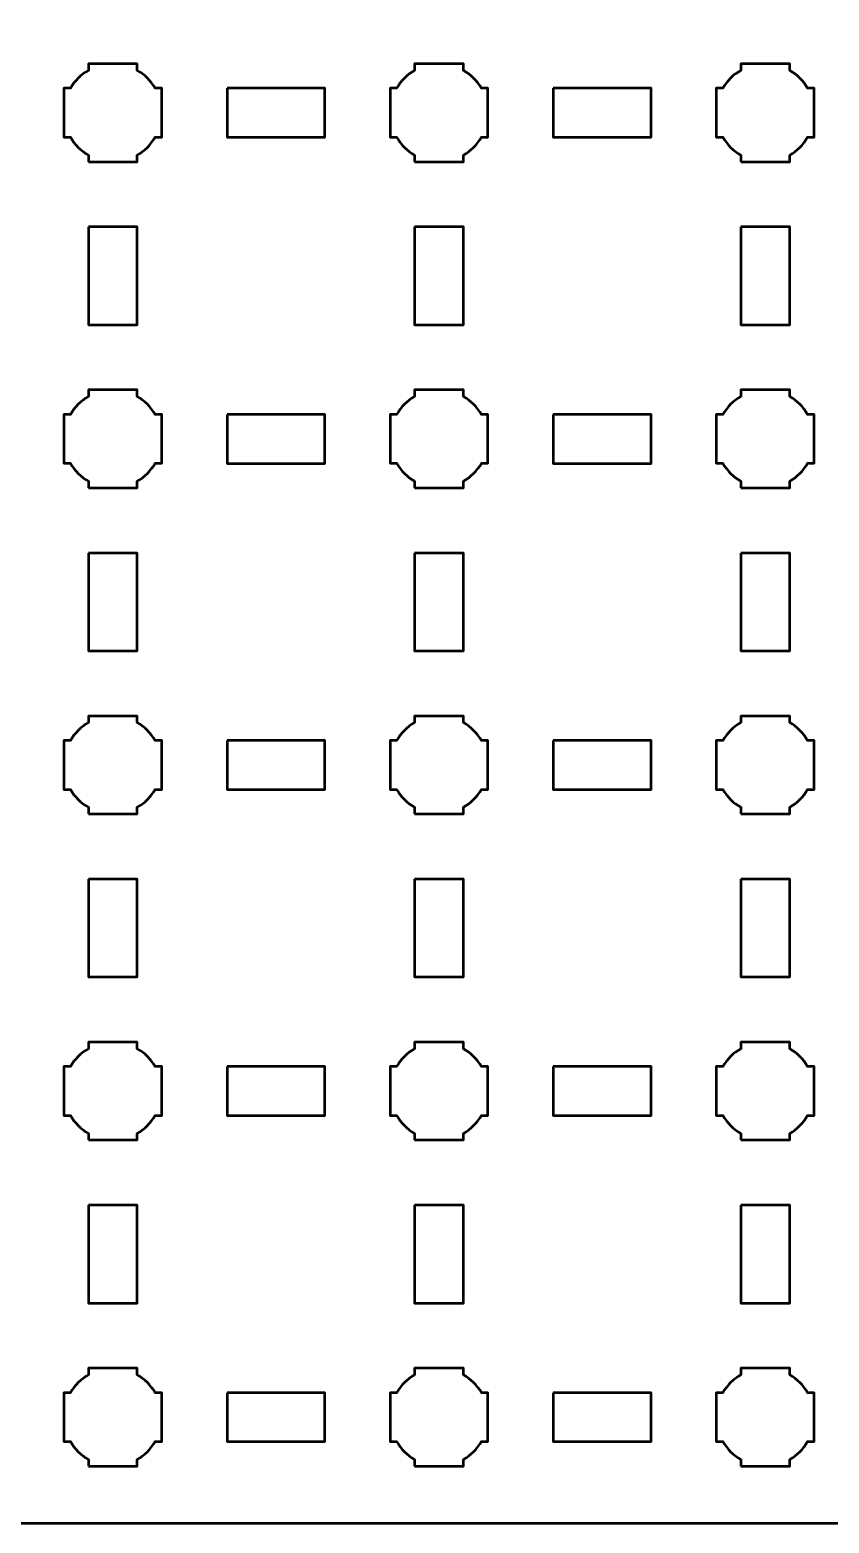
# Model space of a CAD drawing. Header units: centimetres. Extents: x -19.6 to 19.7, y -19.6 to 19.7.
# Drawn here: x 10.49 to 15.39, y -19.65 to -10.49 of the extents above; entities that cross this region are included whole.
import ezdxf

# ---------------------------------------------------------------- set-up
doc = ezdxf.new("R2010")
doc.units = ezdxf.units.CM
doc.header["$MEASUREMENT"] = 0
doc.layers.add('Layer 1', color=7, linetype='Continuous')

msp = doc.modelspace()

# ---------------------------------------------------------------- linework, layer by layer
at = {"layer": 'Layer 1', "lineweight": 53}
for points, knots in [([(-19.14991, 19.65001), (-19.14991, 19.65001), (19.15005, 19.65001), (19.15005, 19.65001), (19.15005, 19.65001), (19.42701, 19.65001), (19.65001, 19.42692), (19.65001, 19.14991), (19.65001, 19.14991), (19.65001, 19.14991), (19.65001, -19.15004), (19.65001, -19.15004), (19.65001, -19.15004), (19.65001, -19.42701), (19.42701, -19.65), (19.15005, -19.65), (19.15005, -19.65), (19.15005, -19.65), (-19.14991, -19.65), (-19.14991, -19.65), (-19.14991, -19.65), (-19.42691, -19.65), (-19.65, -19.42701), (-19.65, -19.15004), (-19.65, -19.15004), (-19.65, -19.15004), (-19.65, 19.14991), (-19.65, 19.14991), (-19.65, 19.14991), (-19.65, 19.42692), (-19.42691, 19.65001), (-19.14991, 19.65001)], [0, 0, 0, 0, 0.125, 0.125, 0.125, 0.125, 0.25, 0.25, 0.25, 0.25, 0.375, 0.375, 0.375, 0.375, 0.5, 0.5, 0.5, 0.5, 0.625, 0.625, 0.625, 0.625, 0.75, 0.75, 0.75, 0.75, 0.875, 0.875, 0.875, 0.875, 1, 1, 1, 1]), ([(10.84996, -11.30003), (10.84996, -11.30003), (10.84996, -11.25978), (10.84996, -11.25978), (10.84996, -11.25978), (10.80449, -11.23346), (10.76646, -11.19543), (10.74014, -11.14996), (10.74014, -11.14996), (10.74014, -11.14996), (10.70003, -11.14996), (10.70003, -11.14996), (10.70003, -11.14996), (10.70003, -11.14996), (10.70003, -11.00003), (10.70003, -11.00003), (10.70003, -11.00003), (10.70003, -11.00003), (10.70003, -10.84995), (10.70003, -10.84995), (10.70003, -10.84995), (10.70003, -10.84995), (10.74014, -10.84995), (10.74014, -10.84995), (10.74014, -10.84995), (10.76646, -10.80448), (10.80449, -10.76645), (10.84996, -10.74013), (10.84996, -10.74013), (10.84996, -10.74013), (10.84996, -10.70002), (10.84996, -10.70002), (10.84996, -10.70002), (10.84996, -10.70002), (11.00004, -10.70002), (11.00004, -10.70002), (11.00004, -10.70002), (11.00004, -10.70002), (11.14997, -10.70002), (11.14997, -10.70002), (11.14997, -10.70002), (11.14997, -10.70002), (11.14997, -10.74013), (11.14997, -10.74013), (11.14997, -10.74013), (11.19544, -10.76645), (11.23347, -10.80448), (11.25979, -10.84995), (11.25979, -10.84995), (11.25979, -10.84995), (11.30004, -10.84995), (11.30004, -10.84995), (11.30004, -10.84995), (11.30004, -10.84995), (11.30004, -11.00003), (11.30004, -11.00003), (11.30004, -11.00003), (11.30004, -11.00003), (11.30004, -11.14996), (11.30004, -11.14996), (11.30004, -11.14996), (11.30004, -11.14996), (11.25979, -11.14996), (11.25979, -11.14996), (11.25979, -11.14996), (11.23347, -11.19543), (11.19544, -11.23346), (11.14997, -11.25978), (11.14997, -11.25978), (11.14997, -11.25978), (11.14997, -11.30003), (11.14997, -11.30003), (11.14997, -11.30003), (11.14997, -11.30003), (11.00004, -11.30003), (11.00004, -11.30003), (11.00004, -11.30003), (11.00004, -11.30003), (10.84996, -11.30003), (10.84996, -11.30003)], [0, 0, 0, 0, 0.05, 0.05, 0.05, 0.05, 0.1, 0.1, 0.1, 0.1, 0.15, 0.15, 0.15, 0.15, 0.2, 0.2, 0.2, 0.2, 0.25, 0.25, 0.25, 0.25, 0.3, 0.3, 0.3, 0.3, 0.35, 0.35, 0.35, 0.35, 0.4, 0.4, 0.4, 0.4, 0.45, 0.45, 0.45, 0.45, 0.5, 0.5, 0.5, 0.5, 0.55, 0.55, 0.55, 0.55, 0.6, 0.6, 0.6, 0.6, 0.65, 0.65, 0.65, 0.65, 0.7, 0.7, 0.7, 0.7, 0.75, 0.75, 0.75, 0.75, 0.8, 0.8, 0.8, 0.8, 0.85, 0.85, 0.85, 0.85, 0.9, 0.9, 0.9, 0.9, 0.95, 0.95, 0.95, 0.95, 1, 1, 1, 1]), ([(12.84993, -11.30003), (12.84993, -11.30003), (12.84993, -11.25978), (12.84993, -11.25978), (12.84993, -11.25978), (12.80446, -11.23346), (12.76653, -11.19543), (12.74008, -11.14996), (12.74008, -11.14996), (12.74008, -11.14996), (12.7, -11.14996), (12.7, -11.14996), (12.7, -11.14996), (12.7, -11.14996), (12.7, -11.00003), (12.7, -11.00003), (12.7, -11.00003), (12.7, -11.00003), (12.7, -10.84995), (12.7, -10.84995), (12.7, -10.84995), (12.7, -10.84995), (12.74008, -10.84995), (12.74008, -10.84995), (12.74008, -10.84995), (12.76653, -10.80448), (12.80446, -10.76645), (12.84993, -10.74013), (12.84993, -10.74013), (12.84993, -10.74013), (12.84993, -10.70002), (12.84993, -10.70002), (12.84993, -10.70002), (12.84993, -10.70002), (13, -10.70002), (13, -10.70002), (13, -10.70002), (13, -10.70002), (13.14993, -10.70002), (13.14993, -10.70002), (13.14993, -10.70002), (13.14993, -10.70002), (13.14993, -10.74013), (13.14993, -10.74013), (13.14993, -10.74013), (13.19555, -10.76645), (13.23344, -10.80448), (13.25975, -10.84995), (13.25975, -10.84995), (13.25975, -10.84995), (13.30001, -10.84995), (13.30001, -10.84995), (13.30001, -10.84995), (13.30001, -10.84995), (13.30001, -11.00003), (13.30001, -11.00003), (13.30001, -11.00003), (13.30001, -11.00003), (13.30001, -11.14996), (13.30001, -11.14996), (13.30001, -11.14996), (13.30001, -11.14996), (13.25975, -11.14996), (13.25975, -11.14996), (13.25975, -11.14996), (13.23344, -11.19543), (13.19555, -11.23346), (13.14993, -11.25978), (13.14993, -11.25978), (13.14993, -11.25978), (13.14993, -11.30003), (13.14993, -11.30003), (13.14993, -11.30003), (13.14993, -11.30003), (13, -11.30003), (13, -11.30003), (13, -11.30003), (13, -11.30003), (12.84993, -11.30003), (12.84993, -11.30003)], [0, 0, 0, 0, 0.05, 0.05, 0.05, 0.05, 0.1, 0.1, 0.1, 0.1, 0.15, 0.15, 0.15, 0.15, 0.2, 0.2, 0.2, 0.2, 0.25, 0.25, 0.25, 0.25, 0.3, 0.3, 0.3, 0.3, 0.35, 0.35, 0.35, 0.35, 0.4, 0.4, 0.4, 0.4, 0.45, 0.45, 0.45, 0.45, 0.5, 0.5, 0.5, 0.5, 0.55, 0.55, 0.55, 0.55, 0.6, 0.6, 0.6, 0.6, 0.65, 0.65, 0.65, 0.65, 0.7, 0.7, 0.7, 0.7, 0.75, 0.75, 0.75, 0.75, 0.8, 0.8, 0.8, 0.8, 0.85, 0.85, 0.85, 0.85, 0.9, 0.9, 0.9, 0.9, 0.95, 0.95, 0.95, 0.95, 1, 1, 1, 1]), ([(14.85001, -11.30003), (14.85001, -11.30003), (14.85001, -11.25978), (14.85001, -11.25978), (14.85001, -11.25978), (14.80439, -11.23346), (14.7665, -11.19543), (14.74019, -11.14996), (14.74019, -11.14996), (14.74019, -11.14996), (14.69993, -11.14996), (14.69993, -11.14996), (14.69993, -11.14996), (14.69993, -11.14996), (14.69993, -11.00003), (14.69993, -11.00003), (14.69993, -11.00003), (14.69993, -11.00003), (14.69993, -10.84995), (14.69993, -10.84995), (14.69993, -10.84995), (14.69993, -10.84995), (14.74019, -10.84995), (14.74019, -10.84995), (14.74019, -10.84995), (14.7665, -10.80448), (14.80439, -10.76645), (14.85001, -10.74013), (14.85001, -10.74013), (14.85001, -10.74013), (14.85001, -10.70002), (14.85001, -10.70002), (14.85001, -10.70002), (14.85001, -10.70002), (14.99994, -10.70002), (14.99994, -10.70002), (14.99994, -10.70002), (14.99994, -10.70002), (15.15001, -10.70002), (15.15001, -10.70002), (15.15001, -10.70002), (15.15001, -10.70002), (15.15001, -10.74013), (15.15001, -10.74013), (15.15001, -10.74013), (15.19548, -10.76645), (15.23351, -10.80448), (15.25983, -10.84995), (15.25983, -10.84995), (15.25983, -10.84995), (15.29994, -10.84995), (15.29994, -10.84995), (15.29994, -10.84995), (15.29994, -10.84995), (15.29994, -11.00003), (15.29994, -11.00003), (15.29994, -11.00003), (15.29994, -11.00003), (15.29994, -11.14996), (15.29994, -11.14996), (15.29994, -11.14996), (15.29994, -11.14996), (15.25983, -11.14996), (15.25983, -11.14996), (15.25983, -11.14996), (15.23351, -11.19543), (15.19548, -11.23346), (15.15001, -11.25978), (15.15001, -11.25978), (15.15001, -11.25978), (15.15001, -11.30003), (15.15001, -11.30003), (15.15001, -11.30003), (15.15001, -11.30003), (14.99994, -11.30003), (14.99994, -11.30003), (14.99994, -11.30003), (14.99994, -11.30003), (14.85001, -11.30003), (14.85001, -11.30003)], [0, 0, 0, 0, 0.05, 0.05, 0.05, 0.05, 0.1, 0.1, 0.1, 0.1, 0.15, 0.15, 0.15, 0.15, 0.2, 0.2, 0.2, 0.2, 0.25, 0.25, 0.25, 0.25, 0.3, 0.3, 0.3, 0.3, 0.35, 0.35, 0.35, 0.35, 0.4, 0.4, 0.4, 0.4, 0.45, 0.45, 0.45, 0.45, 0.5, 0.5, 0.5, 0.5, 0.55, 0.55, 0.55, 0.55, 0.6, 0.6, 0.6, 0.6, 0.65, 0.65, 0.65, 0.65, 0.7, 0.7, 0.7, 0.7, 0.75, 0.75, 0.75, 0.75, 0.8, 0.8, 0.8, 0.8, 0.85, 0.85, 0.85, 0.85, 0.9, 0.9, 0.9, 0.9, 0.95, 0.95, 0.95, 0.95, 1, 1, 1, 1]), ([(11.70009, -10.84995), (11.70009, -10.84995), (12.30009, -10.84995), (12.30009, -10.84995), (12.30009, -10.84995), (12.30009, -10.84995), (12.30009, -11.14996), (12.30009, -11.14996), (12.30009, -11.14996), (12.30009, -11.14996), (11.70009, -11.14996), (11.70009, -11.14996), (11.70009, -11.14996), (11.70009, -11.14996), (11.70009, -10.84995), (11.70009, -10.84995)], [0, 0, 0, 0, 0.25, 0.25, 0.25, 0.25, 0.5, 0.5, 0.5, 0.5, 0.75, 0.75, 0.75, 0.75, 1, 1, 1, 1]), ([(13.70002, -10.84995), (13.70002, -10.84995), (14.30002, -10.84995), (14.30002, -10.84995), (14.30002, -10.84995), (14.30002, -10.84995), (14.30002, -11.14996), (14.30002, -11.14996), (14.30002, -11.14996), (14.30002, -11.14996), (13.70002, -11.14996), (13.70002, -11.14996), (13.70002, -11.14996), (13.70002, -11.14996), (13.70002, -10.84995), (13.70002, -10.84995)], [0, 0, 0, 0, 0.25, 0.25, 0.25, 0.25, 0.5, 0.5, 0.5, 0.5, 0.75, 0.75, 0.75, 0.75, 1, 1, 1, 1]), ([(10.84996, -11.70008), (10.84996, -11.70008), (11.14997, -11.70008), (11.14997, -11.70008), (11.14997, -11.70008), (11.14997, -11.70008), (11.14997, -12.30008), (11.14997, -12.30008), (11.14997, -12.30008), (11.14997, -12.30008), (10.84996, -12.30008), (10.84996, -12.30008), (10.84996, -12.30008), (10.84996, -12.30008), (10.84996, -11.70008), (10.84996, -11.70008)], [0, 0, 0, 0, 0.25, 0.25, 0.25, 0.25, 0.5, 0.5, 0.5, 0.5, 0.75, 0.75, 0.75, 0.75, 1, 1, 1, 1]), ([(12.85007, -11.70008), (12.85007, -11.70008), (13.15007, -11.70008), (13.15007, -11.70008), (13.15007, -11.70008), (13.15007, -11.70008), (13.15007, -12.30008), (13.15007, -12.30008), (13.15007, -12.30008), (13.15007, -12.30008), (12.85007, -12.30008), (12.85007, -12.30008), (12.85007, -12.30008), (12.85007, -12.30008), (12.85007, -11.70008), (12.85007, -11.70008)], [0, 0, 0, 0, 0.25, 0.25, 0.25, 0.25, 0.5, 0.5, 0.5, 0.5, 0.75, 0.75, 0.75, 0.75, 1, 1, 1, 1]), ([(14.85001, -11.70008), (14.85001, -11.70008), (15.15001, -11.70008), (15.15001, -11.70008), (15.15001, -11.70008), (15.15001, -11.70008), (15.15001, -12.30008), (15.15001, -12.30008), (15.15001, -12.30008), (15.15001, -12.30008), (14.85001, -12.30008), (14.85001, -12.30008), (14.85001, -12.30008), (14.85001, -12.30008), (14.85001, -11.70008), (14.85001, -11.70008)], [0, 0, 0, 0, 0.25, 0.25, 0.25, 0.25, 0.5, 0.5, 0.5, 0.5, 0.75, 0.75, 0.75, 0.75, 1, 1, 1, 1]), ([(10.84996, -13.3), (10.84996, -13.3), (10.84996, -13.25989), (10.84996, -13.25989), (10.84996, -13.25989), (10.80449, -13.23343), (10.76646, -13.19554), (10.74014, -13.14992), (10.74014, -13.14992), (10.74014, -13.14992), (10.70003, -13.14992), (10.70003, -13.14992), (10.70003, -13.14992), (10.70003, -13.14992), (10.70003, -12.99999), (10.70003, -12.99999), (10.70003, -12.99999), (10.70003, -12.99999), (10.70003, -12.84992), (10.70003, -12.84992), (10.70003, -12.84992), (10.70003, -12.84992), (10.74014, -12.84992), (10.74014, -12.84992), (10.74014, -12.84992), (10.76646, -12.80445), (10.80449, -12.76642), (10.84996, -12.74007), (10.84996, -12.74007), (10.84996, -12.74007), (10.84996, -12.69999), (10.84996, -12.69999), (10.84996, -12.69999), (10.84996, -12.69999), (11.00004, -12.69999), (11.00004, -12.69999), (11.00004, -12.69999), (11.00004, -12.69999), (11.14997, -12.69999), (11.14997, -12.69999), (11.14997, -12.69999), (11.14997, -12.69999), (11.14997, -12.74007), (11.14997, -12.74007), (11.14997, -12.74007), (11.19544, -12.76642), (11.23347, -12.80445), (11.25979, -12.84992), (11.25979, -12.84992), (11.25979, -12.84992), (11.30004, -12.84992), (11.30004, -12.84992), (11.30004, -12.84992), (11.30004, -12.84992), (11.30004, -12.99999), (11.30004, -12.99999), (11.30004, -12.99999), (11.30004, -12.99999), (11.30004, -13.14992), (11.30004, -13.14992), (11.30004, -13.14992), (11.30004, -13.14992), (11.25979, -13.14992), (11.25979, -13.14992), (11.25979, -13.14992), (11.23347, -13.19554), (11.19544, -13.23343), (11.14997, -13.25989), (11.14997, -13.25989), (11.14997, -13.25989), (11.14997, -13.3), (11.14997, -13.3), (11.14997, -13.3), (11.14997, -13.3), (11.00004, -13.3), (11.00004, -13.3), (11.00004, -13.3), (11.00004, -13.3), (10.84996, -13.3), (10.84996, -13.3)], [0, 0, 0, 0, 0.05, 0.05, 0.05, 0.05, 0.1, 0.1, 0.1, 0.1, 0.15, 0.15, 0.15, 0.15, 0.2, 0.2, 0.2, 0.2, 0.25, 0.25, 0.25, 0.25, 0.3, 0.3, 0.3, 0.3, 0.35, 0.35, 0.35, 0.35, 0.4, 0.4, 0.4, 0.4, 0.45, 0.45, 0.45, 0.45, 0.5, 0.5, 0.5, 0.5, 0.55, 0.55, 0.55, 0.55, 0.6, 0.6, 0.6, 0.6, 0.65, 0.65, 0.65, 0.65, 0.7, 0.7, 0.7, 0.7, 0.75, 0.75, 0.75, 0.75, 0.8, 0.8, 0.8, 0.8, 0.85, 0.85, 0.85, 0.85, 0.9, 0.9, 0.9, 0.9, 0.95, 0.95, 0.95, 0.95, 1, 1, 1, 1]), ([(12.84993, -13.3), (12.84993, -13.3), (12.84993, -13.25989), (12.84993, -13.25989), (12.84993, -13.25989), (12.80446, -13.23343), (12.76653, -13.19554), (12.74008, -13.14992), (12.74008, -13.14992), (12.74008, -13.14992), (12.7, -13.14992), (12.7, -13.14992), (12.7, -13.14992), (12.7, -13.14992), (12.7, -12.99999), (12.7, -12.99999), (12.7, -12.99999), (12.7, -12.99999), (12.7, -12.84992), (12.7, -12.84992), (12.7, -12.84992), (12.7, -12.84992), (12.74008, -12.84992), (12.74008, -12.84992), (12.74008, -12.84992), (12.76653, -12.80445), (12.80446, -12.76642), (12.84993, -12.74007), (12.84993, -12.74007), (12.84993, -12.74007), (12.84993, -12.69999), (12.84993, -12.69999), (12.84993, -12.69999), (12.84993, -12.69999), (13, -12.69999), (13, -12.69999), (13, -12.69999), (13, -12.69999), (13.14993, -12.69999), (13.14993, -12.69999), (13.14993, -12.69999), (13.14993, -12.69999), (13.14993, -12.74007), (13.14993, -12.74007), (13.14993, -12.74007), (13.19555, -12.76642), (13.23344, -12.80445), (13.25975, -12.84992), (13.25975, -12.84992), (13.25975, -12.84992), (13.30001, -12.84992), (13.30001, -12.84992), (13.30001, -12.84992), (13.30001, -12.84992), (13.30001, -12.99999), (13.30001, -12.99999), (13.30001, -12.99999), (13.30001, -12.99999), (13.30001, -13.14992), (13.30001, -13.14992), (13.30001, -13.14992), (13.30001, -13.14992), (13.25975, -13.14992), (13.25975, -13.14992), (13.25975, -13.14992), (13.23344, -13.19554), (13.19555, -13.23343), (13.14993, -13.25989), (13.14993, -13.25989), (13.14993, -13.25989), (13.14993, -13.3), (13.14993, -13.3), (13.14993, -13.3), (13.14993, -13.3), (13, -13.3), (13, -13.3), (13, -13.3), (13, -13.3), (12.84993, -13.3), (12.84993, -13.3)], [0, 0, 0, 0, 0.05, 0.05, 0.05, 0.05, 0.1, 0.1, 0.1, 0.1, 0.15, 0.15, 0.15, 0.15, 0.2, 0.2, 0.2, 0.2, 0.25, 0.25, 0.25, 0.25, 0.3, 0.3, 0.3, 0.3, 0.35, 0.35, 0.35, 0.35, 0.4, 0.4, 0.4, 0.4, 0.45, 0.45, 0.45, 0.45, 0.5, 0.5, 0.5, 0.5, 0.55, 0.55, 0.55, 0.55, 0.6, 0.6, 0.6, 0.6, 0.65, 0.65, 0.65, 0.65, 0.7, 0.7, 0.7, 0.7, 0.75, 0.75, 0.75, 0.75, 0.8, 0.8, 0.8, 0.8, 0.85, 0.85, 0.85, 0.85, 0.9, 0.9, 0.9, 0.9, 0.95, 0.95, 0.95, 0.95, 1, 1, 1, 1]), ([(14.85001, -13.3), (14.85001, -13.3), (14.85001, -13.25989), (14.85001, -13.25989), (14.85001, -13.25989), (14.80439, -13.23343), (14.7665, -13.19554), (14.74019, -13.14992), (14.74019, -13.14992), (14.74019, -13.14992), (14.69993, -13.14992), (14.69993, -13.14992), (14.69993, -13.14992), (14.69993, -13.14992), (14.69993, -12.99999), (14.69993, -12.99999), (14.69993, -12.99999), (14.69993, -12.99999), (14.69993, -12.84992), (14.69993, -12.84992), (14.69993, -12.84992), (14.69993, -12.84992), (14.74019, -12.84992), (14.74019, -12.84992), (14.74019, -12.84992), (14.7665, -12.80445), (14.80439, -12.76642), (14.85001, -12.74007), (14.85001, -12.74007), (14.85001, -12.74007), (14.85001, -12.69999), (14.85001, -12.69999), (14.85001, -12.69999), (14.85001, -12.69999), (14.99994, -12.69999), (14.99994, -12.69999), (14.99994, -12.69999), (14.99994, -12.69999), (15.15001, -12.69999), (15.15001, -12.69999), (15.15001, -12.69999), (15.15001, -12.69999), (15.15001, -12.74007), (15.15001, -12.74007), (15.15001, -12.74007), (15.19548, -12.76642), (15.23351, -12.80445), (15.25983, -12.84992), (15.25983, -12.84992), (15.25983, -12.84992), (15.29994, -12.84992), (15.29994, -12.84992), (15.29994, -12.84992), (15.29994, -12.84992), (15.29994, -12.99999), (15.29994, -12.99999), (15.29994, -12.99999), (15.29994, -12.99999), (15.29994, -13.14992), (15.29994, -13.14992), (15.29994, -13.14992), (15.29994, -13.14992), (15.25983, -13.14992), (15.25983, -13.14992), (15.25983, -13.14992), (15.23351, -13.19554), (15.19548, -13.23343), (15.15001, -13.25989), (15.15001, -13.25989), (15.15001, -13.25989), (15.15001, -13.3), (15.15001, -13.3), (15.15001, -13.3), (15.15001, -13.3), (14.99994, -13.3), (14.99994, -13.3), (14.99994, -13.3), (14.99994, -13.3), (14.85001, -13.3), (14.85001, -13.3)], [0, 0, 0, 0, 0.05, 0.05, 0.05, 0.05, 0.1, 0.1, 0.1, 0.1, 0.15, 0.15, 0.15, 0.15, 0.2, 0.2, 0.2, 0.2, 0.25, 0.25, 0.25, 0.25, 0.3, 0.3, 0.3, 0.3, 0.35, 0.35, 0.35, 0.35, 0.4, 0.4, 0.4, 0.4, 0.45, 0.45, 0.45, 0.45, 0.5, 0.5, 0.5, 0.5, 0.55, 0.55, 0.55, 0.55, 0.6, 0.6, 0.6, 0.6, 0.65, 0.65, 0.65, 0.65, 0.7, 0.7, 0.7, 0.7, 0.75, 0.75, 0.75, 0.75, 0.8, 0.8, 0.8, 0.8, 0.85, 0.85, 0.85, 0.85, 0.9, 0.9, 0.9, 0.9, 0.95, 0.95, 0.95, 0.95, 1, 1, 1, 1]), ([(11.70009, -12.85006), (11.70009, -12.85006), (12.30009, -12.85006), (12.30009, -12.85006), (12.30009, -12.85006), (12.30009, -12.85006), (12.30009, -13.15007), (12.30009, -13.15007), (12.30009, -13.15007), (12.30009, -13.15007), (11.70009, -13.15007), (11.70009, -13.15007), (11.70009, -13.15007), (11.70009, -13.15007), (11.70009, -12.85006), (11.70009, -12.85006)], [0, 0, 0, 0, 0.25, 0.25, 0.25, 0.25, 0.5, 0.5, 0.5, 0.5, 0.75, 0.75, 0.75, 0.75, 1, 1, 1, 1]), ([(13.70002, -12.85006), (13.70002, -12.85006), (14.30002, -12.85006), (14.30002, -12.85006), (14.30002, -12.85006), (14.30002, -12.85006), (14.30002, -13.15007), (14.30002, -13.15007), (14.30002, -13.15007), (14.30002, -13.15007), (13.70002, -13.15007), (13.70002, -13.15007), (13.70002, -13.15007), (13.70002, -13.15007), (13.70002, -12.85006), (13.70002, -12.85006)], [0, 0, 0, 0, 0.25, 0.25, 0.25, 0.25, 0.5, 0.5, 0.5, 0.5, 0.75, 0.75, 0.75, 0.75, 1, 1, 1, 1]), ([(10.84996, -13.70001), (10.84996, -13.70001), (11.14997, -13.70001), (11.14997, -13.70001), (11.14997, -13.70001), (11.14997, -13.70001), (11.14997, -14.30002), (11.14997, -14.30002), (11.14997, -14.30002), (11.14997, -14.30002), (10.84996, -14.30002), (10.84996, -14.30002), (10.84996, -14.30002), (10.84996, -14.30002), (10.84996, -13.70001), (10.84996, -13.70001)], [0, 0, 0, 0, 0.25, 0.25, 0.25, 0.25, 0.5, 0.5, 0.5, 0.5, 0.75, 0.75, 0.75, 0.75, 1, 1, 1, 1]), ([(12.85007, -13.70001), (12.85007, -13.70001), (13.15007, -13.70001), (13.15007, -13.70001), (13.15007, -13.70001), (13.15007, -13.70001), (13.15007, -14.30002), (13.15007, -14.30002), (13.15007, -14.30002), (13.15007, -14.30002), (12.85007, -14.30002), (12.85007, -14.30002), (12.85007, -14.30002), (12.85007, -14.30002), (12.85007, -13.70001), (12.85007, -13.70001)], [0, 0, 0, 0, 0.25, 0.25, 0.25, 0.25, 0.5, 0.5, 0.5, 0.5, 0.75, 0.75, 0.75, 0.75, 1, 1, 1, 1]), ([(14.85001, -13.70001), (14.85001, -13.70001), (15.15001, -13.70001), (15.15001, -13.70001), (15.15001, -13.70001), (15.15001, -13.70001), (15.15001, -14.30002), (15.15001, -14.30002), (15.15001, -14.30002), (15.15001, -14.30002), (14.85001, -14.30002), (14.85001, -14.30002), (14.85001, -14.30002), (14.85001, -14.30002), (14.85001, -13.70001), (14.85001, -13.70001)], [0, 0, 0, 0, 0.25, 0.25, 0.25, 0.25, 0.5, 0.5, 0.5, 0.5, 0.75, 0.75, 0.75, 0.75, 1, 1, 1, 1]), ([(10.84996, -15.29993), (10.84996, -15.29993), (10.84996, -15.25982), (10.84996, -15.25982), (10.84996, -15.25982), (10.80449, -15.2335), (10.76646, -15.19547), (10.74014, -15.15), (10.74014, -15.15), (10.74014, -15.15), (10.70003, -15.15), (10.70003, -15.15), (10.70003, -15.15), (10.70003, -15.15), (10.70003, -14.99993), (10.70003, -14.99993), (10.70003, -14.99993), (10.70003, -14.99993), (10.70003, -14.85), (10.70003, -14.85), (10.70003, -14.85), (10.70003, -14.85), (10.74014, -14.85), (10.74014, -14.85), (10.74014, -14.85), (10.76646, -14.80438), (10.80449, -14.76649), (10.84996, -14.74018), (10.84996, -14.74018), (10.84996, -14.74018), (10.84996, -14.69992), (10.84996, -14.69992), (10.84996, -14.69992), (10.84996, -14.69992), (11.00004, -14.69992), (11.00004, -14.69992), (11.00004, -14.69992), (11.00004, -14.69992), (11.14997, -14.69992), (11.14997, -14.69992), (11.14997, -14.69992), (11.14997, -14.69992), (11.14997, -14.74018), (11.14997, -14.74018), (11.14997, -14.74018), (11.19544, -14.76649), (11.23347, -14.80438), (11.25979, -14.85), (11.25979, -14.85), (11.25979, -14.85), (11.30004, -14.85), (11.30004, -14.85), (11.30004, -14.85), (11.30004, -14.85), (11.30004, -14.99993), (11.30004, -14.99993), (11.30004, -14.99993), (11.30004, -14.99993), (11.30004, -15.15), (11.30004, -15.15), (11.30004, -15.15), (11.30004, -15.15), (11.25979, -15.15), (11.25979, -15.15), (11.25979, -15.15), (11.23347, -15.19547), (11.19544, -15.2335), (11.14997, -15.25982), (11.14997, -15.25982), (11.14997, -15.25982), (11.14997, -15.29993), (11.14997, -15.29993), (11.14997, -15.29993), (11.14997, -15.29993), (11.00004, -15.29993), (11.00004, -15.29993), (11.00004, -15.29993), (11.00004, -15.29993), (10.84996, -15.29993), (10.84996, -15.29993)], [0, 0, 0, 0, 0.05, 0.05, 0.05, 0.05, 0.1, 0.1, 0.1, 0.1, 0.15, 0.15, 0.15, 0.15, 0.2, 0.2, 0.2, 0.2, 0.25, 0.25, 0.25, 0.25, 0.3, 0.3, 0.3, 0.3, 0.35, 0.35, 0.35, 0.35, 0.4, 0.4, 0.4, 0.4, 0.45, 0.45, 0.45, 0.45, 0.5, 0.5, 0.5, 0.5, 0.55, 0.55, 0.55, 0.55, 0.6, 0.6, 0.6, 0.6, 0.65, 0.65, 0.65, 0.65, 0.7, 0.7, 0.7, 0.7, 0.75, 0.75, 0.75, 0.75, 0.8, 0.8, 0.8, 0.8, 0.85, 0.85, 0.85, 0.85, 0.9, 0.9, 0.9, 0.9, 0.95, 0.95, 0.95, 0.95, 1, 1, 1, 1]), ([(12.84993, -15.29993), (12.84993, -15.29993), (12.84993, -15.25982), (12.84993, -15.25982), (12.84993, -15.25982), (12.80446, -15.2335), (12.76653, -15.19547), (12.74008, -15.15), (12.74008, -15.15), (12.74008, -15.15), (12.7, -15.15), (12.7, -15.15), (12.7, -15.15), (12.7, -15.15), (12.7, -14.99993), (12.7, -14.99993), (12.7, -14.99993), (12.7, -14.99993), (12.7, -14.85), (12.7, -14.85), (12.7, -14.85), (12.7, -14.85), (12.74008, -14.85), (12.74008, -14.85), (12.74008, -14.85), (12.76653, -14.80438), (12.80446, -14.76649), (12.84993, -14.74018), (12.84993, -14.74018), (12.84993, -14.74018), (12.84993, -14.69992), (12.84993, -14.69992), (12.84993, -14.69992), (12.84993, -14.69992), (13, -14.69992), (13, -14.69992), (13, -14.69992), (13, -14.69992), (13.14993, -14.69992), (13.14993, -14.69992), (13.14993, -14.69992), (13.14993, -14.69992), (13.14993, -14.74018), (13.14993, -14.74018), (13.14993, -14.74018), (13.19555, -14.76649), (13.23344, -14.80438), (13.25975, -14.85), (13.25975, -14.85), (13.25975, -14.85), (13.30001, -14.85), (13.30001, -14.85), (13.30001, -14.85), (13.30001, -14.85), (13.30001, -14.99993), (13.30001, -14.99993), (13.30001, -14.99993), (13.30001, -14.99993), (13.30001, -15.15), (13.30001, -15.15), (13.30001, -15.15), (13.30001, -15.15), (13.25975, -15.15), (13.25975, -15.15), (13.25975, -15.15), (13.23344, -15.19547), (13.19555, -15.2335), (13.14993, -15.25982), (13.14993, -15.25982), (13.14993, -15.25982), (13.14993, -15.29993), (13.14993, -15.29993), (13.14993, -15.29993), (13.14993, -15.29993), (13, -15.29993), (13, -15.29993), (13, -15.29993), (13, -15.29993), (12.84993, -15.29993), (12.84993, -15.29993)], [0, 0, 0, 0, 0.05, 0.05, 0.05, 0.05, 0.1, 0.1, 0.1, 0.1, 0.15, 0.15, 0.15, 0.15, 0.2, 0.2, 0.2, 0.2, 0.25, 0.25, 0.25, 0.25, 0.3, 0.3, 0.3, 0.3, 0.35, 0.35, 0.35, 0.35, 0.4, 0.4, 0.4, 0.4, 0.45, 0.45, 0.45, 0.45, 0.5, 0.5, 0.5, 0.5, 0.55, 0.55, 0.55, 0.55, 0.6, 0.6, 0.6, 0.6, 0.65, 0.65, 0.65, 0.65, 0.7, 0.7, 0.7, 0.7, 0.75, 0.75, 0.75, 0.75, 0.8, 0.8, 0.8, 0.8, 0.85, 0.85, 0.85, 0.85, 0.9, 0.9, 0.9, 0.9, 0.95, 0.95, 0.95, 0.95, 1, 1, 1, 1]), ([(14.85001, -15.29993), (14.85001, -15.29993), (14.85001, -15.25982), (14.85001, -15.25982), (14.85001, -15.25982), (14.80439, -15.2335), (14.7665, -15.19547), (14.74019, -15.15), (14.74019, -15.15), (14.74019, -15.15), (14.69993, -15.15), (14.69993, -15.15), (14.69993, -15.15), (14.69993, -15.15), (14.69993, -14.99993), (14.69993, -14.99993), (14.69993, -14.99993), (14.69993, -14.99993), (14.69993, -14.85), (14.69993, -14.85), (14.69993, -14.85), (14.69993, -14.85), (14.74019, -14.85), (14.74019, -14.85), (14.74019, -14.85), (14.7665, -14.80438), (14.80439, -14.76649), (14.85001, -14.74018), (14.85001, -14.74018), (14.85001, -14.74018), (14.85001, -14.69992), (14.85001, -14.69992), (14.85001, -14.69992), (14.85001, -14.69992), (14.99994, -14.69992), (14.99994, -14.69992), (14.99994, -14.69992), (14.99994, -14.69992), (15.15001, -14.69992), (15.15001, -14.69992), (15.15001, -14.69992), (15.15001, -14.69992), (15.15001, -14.74018), (15.15001, -14.74018), (15.15001, -14.74018), (15.19548, -14.76649), (15.23351, -14.80438), (15.25983, -14.85), (15.25983, -14.85), (15.25983, -14.85), (15.29994, -14.85), (15.29994, -14.85), (15.29994, -14.85), (15.29994, -14.85), (15.29994, -14.99993), (15.29994, -14.99993), (15.29994, -14.99993), (15.29994, -14.99993), (15.29994, -15.15), (15.29994, -15.15), (15.29994, -15.15), (15.29994, -15.15), (15.25983, -15.15), (15.25983, -15.15), (15.25983, -15.15), (15.23351, -15.19547), (15.19548, -15.2335), (15.15001, -15.25982), (15.15001, -15.25982), (15.15001, -15.25982), (15.15001, -15.29993), (15.15001, -15.29993), (15.15001, -15.29993), (15.15001, -15.29993), (14.99994, -15.29993), (14.99994, -15.29993), (14.99994, -15.29993), (14.99994, -15.29993), (14.85001, -15.29993), (14.85001, -15.29993)], [0, 0, 0, 0, 0.05, 0.05, 0.05, 0.05, 0.1, 0.1, 0.1, 0.1, 0.15, 0.15, 0.15, 0.15, 0.2, 0.2, 0.2, 0.2, 0.25, 0.25, 0.25, 0.25, 0.3, 0.3, 0.3, 0.3, 0.35, 0.35, 0.35, 0.35, 0.4, 0.4, 0.4, 0.4, 0.45, 0.45, 0.45, 0.45, 0.5, 0.5, 0.5, 0.5, 0.55, 0.55, 0.55, 0.55, 0.6, 0.6, 0.6, 0.6, 0.65, 0.65, 0.65, 0.65, 0.7, 0.7, 0.7, 0.7, 0.75, 0.75, 0.75, 0.75, 0.8, 0.8, 0.8, 0.8, 0.85, 0.85, 0.85, 0.85, 0.9, 0.9, 0.9, 0.9, 0.95, 0.95, 0.95, 0.95, 1, 1, 1, 1]), ([(11.70009, -14.85), (11.70009, -14.85), (12.30009, -14.85), (12.30009, -14.85), (12.30009, -14.85), (12.30009, -14.85), (12.30009, -15.15), (12.30009, -15.15), (12.30009, -15.15), (12.30009, -15.15), (11.70009, -15.15), (11.70009, -15.15), (11.70009, -15.15), (11.70009, -15.15), (11.70009, -14.85), (11.70009, -14.85)], [0, 0, 0, 0, 0.25, 0.25, 0.25, 0.25, 0.5, 0.5, 0.5, 0.5, 0.75, 0.75, 0.75, 0.75, 1, 1, 1, 1]), ([(13.70002, -14.85), (13.70002, -14.85), (14.30002, -14.85), (14.30002, -14.85), (14.30002, -14.85), (14.30002, -14.85), (14.30002, -15.15), (14.30002, -15.15), (14.30002, -15.15), (14.30002, -15.15), (13.70002, -15.15), (13.70002, -15.15), (13.70002, -15.15), (13.70002, -15.15), (13.70002, -14.85), (13.70002, -14.85)], [0, 0, 0, 0, 0.25, 0.25, 0.25, 0.25, 0.5, 0.5, 0.5, 0.5, 0.75, 0.75, 0.75, 0.75, 1, 1, 1, 1]), ([(10.84996, -15.69998), (10.84996, -15.69998), (11.14997, -15.69998), (11.14997, -15.69998), (11.14997, -15.69998), (11.14997, -15.69998), (11.14997, -16.29998), (11.14997, -16.29998), (11.14997, -16.29998), (11.14997, -16.29998), (10.84996, -16.29998), (10.84996, -16.29998), (10.84996, -16.29998), (10.84996, -16.29998), (10.84996, -15.69998), (10.84996, -15.69998)], [0, 0, 0, 0, 0.25, 0.25, 0.25, 0.25, 0.5, 0.5, 0.5, 0.5, 0.75, 0.75, 0.75, 0.75, 1, 1, 1, 1]), ([(12.85007, -15.69998), (12.85007, -15.69998), (13.15007, -15.69998), (13.15007, -15.69998), (13.15007, -15.69998), (13.15007, -15.69998), (13.15007, -16.29998), (13.15007, -16.29998), (13.15007, -16.29998), (13.15007, -16.29998), (12.85007, -16.29998), (12.85007, -16.29998), (12.85007, -16.29998), (12.85007, -16.29998), (12.85007, -15.69998), (12.85007, -15.69998)], [0, 0, 0, 0, 0.25, 0.25, 0.25, 0.25, 0.5, 0.5, 0.5, 0.5, 0.75, 0.75, 0.75, 0.75, 1, 1, 1, 1]), ([(14.85001, -15.69998), (14.85001, -15.69998), (15.15001, -15.69998), (15.15001, -15.69998), (15.15001, -15.69998), (15.15001, -15.69998), (15.15001, -16.29998), (15.15001, -16.29998), (15.15001, -16.29998), (15.15001, -16.29998), (14.85001, -16.29998), (14.85001, -16.29998), (14.85001, -16.29998), (14.85001, -16.29998), (14.85001, -15.69998), (14.85001, -15.69998)], [0, 0, 0, 0, 0.25, 0.25, 0.25, 0.25, 0.5, 0.5, 0.5, 0.5, 0.75, 0.75, 0.75, 0.75, 1, 1, 1, 1]), ([(10.84996, -17.3), (10.84996, -17.3), (10.84996, -17.25979), (10.84996, -17.25979), (10.84996, -17.25979), (10.80449, -17.23347), (10.76646, -17.19554), (10.74014, -17.14993), (10.74014, -17.14993), (10.74014, -17.14993), (10.70003, -17.14993), (10.70003, -17.14993), (10.70003, -17.14993), (10.70003, -17.14993), (10.70003, -17), (10.70003, -17), (10.70003, -17), (10.70003, -17), (10.70003, -16.84993), (10.70003, -16.84993), (10.70003, -16.84993), (10.70003, -16.84993), (10.74014, -16.84993), (10.74014, -16.84993), (10.74014, -16.84993), (10.76646, -16.80446), (10.80449, -16.76643), (10.84996, -16.74011), (10.84996, -16.74011), (10.84996, -16.74011), (10.84996, -16.7), (10.84996, -16.7), (10.84996, -16.7), (10.84996, -16.7), (11.00004, -16.7), (11.00004, -16.7), (11.00004, -16.7), (11.00004, -16.7), (11.14997, -16.7), (11.14997, -16.7), (11.14997, -16.7), (11.14997, -16.7), (11.14997, -16.74011), (11.14997, -16.74011), (11.14997, -16.74011), (11.19544, -16.76643), (11.23347, -16.80446), (11.25979, -16.84993), (11.25979, -16.84993), (11.25979, -16.84993), (11.30004, -16.84993), (11.30004, -16.84993), (11.30004, -16.84993), (11.30004, -16.84993), (11.30004, -17), (11.30004, -17), (11.30004, -17), (11.30004, -17), (11.30004, -17.14993), (11.30004, -17.14993), (11.30004, -17.14993), (11.30004, -17.14993), (11.25979, -17.14993), (11.25979, -17.14993), (11.25979, -17.14993), (11.23347, -17.19554), (11.19544, -17.23347), (11.14997, -17.25979), (11.14997, -17.25979), (11.14997, -17.25979), (11.14997, -17.3), (11.14997, -17.3), (11.14997, -17.3), (11.14997, -17.3), (11.00004, -17.3), (11.00004, -17.3), (11.00004, -17.3), (11.00004, -17.3), (10.84996, -17.3), (10.84996, -17.3)], [0, 0, 0, 0, 0.05, 0.05, 0.05, 0.05, 0.1, 0.1, 0.1, 0.1, 0.15, 0.15, 0.15, 0.15, 0.2, 0.2, 0.2, 0.2, 0.25, 0.25, 0.25, 0.25, 0.3, 0.3, 0.3, 0.3, 0.35, 0.35, 0.35, 0.35, 0.4, 0.4, 0.4, 0.4, 0.45, 0.45, 0.45, 0.45, 0.5, 0.5, 0.5, 0.5, 0.55, 0.55, 0.55, 0.55, 0.6, 0.6, 0.6, 0.6, 0.65, 0.65, 0.65, 0.65, 0.7, 0.7, 0.7, 0.7, 0.75, 0.75, 0.75, 0.75, 0.8, 0.8, 0.8, 0.8, 0.85, 0.85, 0.85, 0.85, 0.9, 0.9, 0.9, 0.9, 0.95, 0.95, 0.95, 0.95, 1, 1, 1, 1]), ([(12.84993, -17.3), (12.84993, -17.3), (12.84993, -17.25979), (12.84993, -17.25979), (12.84993, -17.25979), (12.80446, -17.23347), (12.76653, -17.19554), (12.74008, -17.14993), (12.74008, -17.14993), (12.74008, -17.14993), (12.7, -17.14993), (12.7, -17.14993), (12.7, -17.14993), (12.7, -17.14993), (12.7, -17), (12.7, -17), (12.7, -17), (12.7, -17), (12.7, -16.84993), (12.7, -16.84993), (12.7, -16.84993), (12.7, -16.84993), (12.74008, -16.84993), (12.74008, -16.84993), (12.74008, -16.84993), (12.76653, -16.80446), (12.80446, -16.76643), (12.84993, -16.74011), (12.84993, -16.74011), (12.84993, -16.74011), (12.84993, -16.7), (12.84993, -16.7), (12.84993, -16.7), (12.84993, -16.7), (13, -16.7), (13, -16.7), (13, -16.7), (13, -16.7), (13.14993, -16.7), (13.14993, -16.7), (13.14993, -16.7), (13.14993, -16.7), (13.14993, -16.74011), (13.14993, -16.74011), (13.14993, -16.74011), (13.19555, -16.76643), (13.23344, -16.80446), (13.25975, -16.84993), (13.25975, -16.84993), (13.25975, -16.84993), (13.30001, -16.84993), (13.30001, -16.84993), (13.30001, -16.84993), (13.30001, -16.84993), (13.30001, -17), (13.30001, -17), (13.30001, -17), (13.30001, -17), (13.30001, -17.14993), (13.30001, -17.14993), (13.30001, -17.14993), (13.30001, -17.14993), (13.25975, -17.14993), (13.25975, -17.14993), (13.25975, -17.14993), (13.23344, -17.19554), (13.19555, -17.23347), (13.14993, -17.25979), (13.14993, -17.25979), (13.14993, -17.25979), (13.14993, -17.3), (13.14993, -17.3), (13.14993, -17.3), (13.14993, -17.3), (13, -17.3), (13, -17.3), (13, -17.3), (13, -17.3), (12.84993, -17.3), (12.84993, -17.3)], [0, 0, 0, 0, 0.05, 0.05, 0.05, 0.05, 0.1, 0.1, 0.1, 0.1, 0.15, 0.15, 0.15, 0.15, 0.2, 0.2, 0.2, 0.2, 0.25, 0.25, 0.25, 0.25, 0.3, 0.3, 0.3, 0.3, 0.35, 0.35, 0.35, 0.35, 0.4, 0.4, 0.4, 0.4, 0.45, 0.45, 0.45, 0.45, 0.5, 0.5, 0.5, 0.5, 0.55, 0.55, 0.55, 0.55, 0.6, 0.6, 0.6, 0.6, 0.65, 0.65, 0.65, 0.65, 0.7, 0.7, 0.7, 0.7, 0.75, 0.75, 0.75, 0.75, 0.8, 0.8, 0.8, 0.8, 0.85, 0.85, 0.85, 0.85, 0.9, 0.9, 0.9, 0.9, 0.95, 0.95, 0.95, 0.95, 1, 1, 1, 1]), ([(14.85001, -17.3), (14.85001, -17.3), (14.85001, -17.25979), (14.85001, -17.25979), (14.85001, -17.25979), (14.80439, -17.23347), (14.7665, -17.19554), (14.74019, -17.14993), (14.74019, -17.14993), (14.74019, -17.14993), (14.69993, -17.14993), (14.69993, -17.14993), (14.69993, -17.14993), (14.69993, -17.14993), (14.69993, -17), (14.69993, -17), (14.69993, -17), (14.69993, -17), (14.69993, -16.84993), (14.69993, -16.84993), (14.69993, -16.84993), (14.69993, -16.84993), (14.74019, -16.84993), (14.74019, -16.84993), (14.74019, -16.84993), (14.7665, -16.80446), (14.80439, -16.76643), (14.85001, -16.74011), (14.85001, -16.74011), (14.85001, -16.74011), (14.85001, -16.7), (14.85001, -16.7), (14.85001, -16.7), (14.85001, -16.7), (14.99994, -16.7), (14.99994, -16.7), (14.99994, -16.7), (14.99994, -16.7), (15.15001, -16.7), (15.15001, -16.7), (15.15001, -16.7), (15.15001, -16.7), (15.15001, -16.74011), (15.15001, -16.74011), (15.15001, -16.74011), (15.19548, -16.76643), (15.23351, -16.80446), (15.25983, -16.84993), (15.25983, -16.84993), (15.25983, -16.84993), (15.29994, -16.84993), (15.29994, -16.84993), (15.29994, -16.84993), (15.29994, -16.84993), (15.29994, -17), (15.29994, -17), (15.29994, -17), (15.29994, -17), (15.29994, -17.14993), (15.29994, -17.14993), (15.29994, -17.14993), (15.29994, -17.14993), (15.25983, -17.14993), (15.25983, -17.14993), (15.25983, -17.14993), (15.23351, -17.19554), (15.19548, -17.23347), (15.15001, -17.25979), (15.15001, -17.25979), (15.15001, -17.25979), (15.15001, -17.3), (15.15001, -17.3), (15.15001, -17.3), (15.15001, -17.3), (14.99994, -17.3), (14.99994, -17.3), (14.99994, -17.3), (14.99994, -17.3), (14.85001, -17.3), (14.85001, -17.3)], [0, 0, 0, 0, 0.05, 0.05, 0.05, 0.05, 0.1, 0.1, 0.1, 0.1, 0.15, 0.15, 0.15, 0.15, 0.2, 0.2, 0.2, 0.2, 0.25, 0.25, 0.25, 0.25, 0.3, 0.3, 0.3, 0.3, 0.35, 0.35, 0.35, 0.35, 0.4, 0.4, 0.4, 0.4, 0.45, 0.45, 0.45, 0.45, 0.5, 0.5, 0.5, 0.5, 0.55, 0.55, 0.55, 0.55, 0.6, 0.6, 0.6, 0.6, 0.65, 0.65, 0.65, 0.65, 0.7, 0.7, 0.7, 0.7, 0.75, 0.75, 0.75, 0.75, 0.8, 0.8, 0.8, 0.8, 0.85, 0.85, 0.85, 0.85, 0.9, 0.9, 0.9, 0.9, 0.95, 0.95, 0.95, 0.95, 1, 1, 1, 1]), ([(11.70009, -16.85007), (11.70009, -16.85007), (12.30009, -16.85007), (12.30009, -16.85007), (12.30009, -16.85007), (12.30009, -16.85007), (12.30009, -17.15007), (12.30009, -17.15007), (12.30009, -17.15007), (12.30009, -17.15007), (11.70009, -17.15007), (11.70009, -17.15007), (11.70009, -17.15007), (11.70009, -17.15007), (11.70009, -16.85007), (11.70009, -16.85007)], [0, 0, 0, 0, 0.25, 0.25, 0.25, 0.25, 0.5, 0.5, 0.5, 0.5, 0.75, 0.75, 0.75, 0.75, 1, 1, 1, 1]), ([(13.70002, -16.85007), (13.70002, -16.85007), (14.30002, -16.85007), (14.30002, -16.85007), (14.30002, -16.85007), (14.30002, -16.85007), (14.30002, -17.15007), (14.30002, -17.15007), (14.30002, -17.15007), (14.30002, -17.15007), (13.70002, -17.15007), (13.70002, -17.15007), (13.70002, -17.15007), (13.70002, -17.15007), (13.70002, -16.85007), (13.70002, -16.85007)], [0, 0, 0, 0, 0.25, 0.25, 0.25, 0.25, 0.5, 0.5, 0.5, 0.5, 0.75, 0.75, 0.75, 0.75, 1, 1, 1, 1]), ([(10.84996, -17.70005), (10.84996, -17.70005), (11.14997, -17.70005), (11.14997, -17.70005), (11.14997, -17.70005), (11.14997, -17.70005), (11.14997, -18.30006), (11.14997, -18.30006), (11.14997, -18.30006), (11.14997, -18.30006), (10.84996, -18.30006), (10.84996, -18.30006), (10.84996, -18.30006), (10.84996, -18.30006), (10.84996, -17.70005), (10.84996, -17.70005)], [0, 0, 0, 0, 0.25, 0.25, 0.25, 0.25, 0.5, 0.5, 0.5, 0.5, 0.75, 0.75, 0.75, 0.75, 1, 1, 1, 1]), ([(12.85007, -17.70005), (12.85007, -17.70005), (13.15007, -17.70005), (13.15007, -17.70005), (13.15007, -17.70005), (13.15007, -17.70005), (13.15007, -18.30006), (13.15007, -18.30006), (13.15007, -18.30006), (13.15007, -18.30006), (12.85007, -18.30006), (12.85007, -18.30006), (12.85007, -18.30006), (12.85007, -18.30006), (12.85007, -17.70005), (12.85007, -17.70005)], [0, 0, 0, 0, 0.25, 0.25, 0.25, 0.25, 0.5, 0.5, 0.5, 0.5, 0.75, 0.75, 0.75, 0.75, 1, 1, 1, 1]), ([(14.85001, -17.70005), (14.85001, -17.70005), (15.15001, -17.70005), (15.15001, -17.70005), (15.15001, -17.70005), (15.15001, -17.70005), (15.15001, -18.30006), (15.15001, -18.30006), (15.15001, -18.30006), (15.15001, -18.30006), (14.85001, -18.30006), (14.85001, -18.30006), (14.85001, -18.30006), (14.85001, -18.30006), (14.85001, -17.70005), (14.85001, -17.70005)], [0, 0, 0, 0, 0.25, 0.25, 0.25, 0.25, 0.5, 0.5, 0.5, 0.5, 0.75, 0.75, 0.75, 0.75, 1, 1, 1, 1]), ([(10.84996, -19.29997), (10.84996, -19.29997), (10.84996, -19.25986), (10.84996, -19.25986), (10.84996, -19.25986), (10.80449, -19.2334), (10.76646, -19.19551), (10.74014, -19.1499), (10.74014, -19.1499), (10.74014, -19.1499), (10.70003, -19.1499), (10.70003, -19.1499), (10.70003, -19.1499), (10.70003, -19.1499), (10.70003, -18.99997), (10.70003, -18.99997), (10.70003, -18.99997), (10.70003, -18.99997), (10.70003, -18.8499), (10.70003, -18.8499), (10.70003, -18.8499), (10.70003, -18.8499), (10.74014, -18.8499), (10.74014, -18.8499), (10.74014, -18.8499), (10.76646, -18.80442), (10.80449, -18.76653), (10.84996, -18.74008), (10.84996, -18.74008), (10.84996, -18.74008), (10.84996, -18.69997), (10.84996, -18.69997), (10.84996, -18.69997), (10.84996, -18.69997), (11.00004, -18.69997), (11.00004, -18.69997), (11.00004, -18.69997), (11.00004, -18.69997), (11.14997, -18.69997), (11.14997, -18.69997), (11.14997, -18.69997), (11.14997, -18.69997), (11.14997, -18.74008), (11.14997, -18.74008), (11.14997, -18.74008), (11.19544, -18.76653), (11.23347, -18.80442), (11.25979, -18.8499), (11.25979, -18.8499), (11.25979, -18.8499), (11.30004, -18.8499), (11.30004, -18.8499), (11.30004, -18.8499), (11.30004, -18.8499), (11.30004, -18.99997), (11.30004, -18.99997), (11.30004, -18.99997), (11.30004, -18.99997), (11.30004, -19.1499), (11.30004, -19.1499), (11.30004, -19.1499), (11.30004, -19.1499), (11.25979, -19.1499), (11.25979, -19.1499), (11.25979, -19.1499), (11.23347, -19.19551), (11.19544, -19.2334), (11.14997, -19.25986), (11.14997, -19.25986), (11.14997, -19.25986), (11.14997, -19.29997), (11.14997, -19.29997), (11.14997, -19.29997), (11.14997, -19.29997), (11.00004, -19.29997), (11.00004, -19.29997), (11.00004, -19.29997), (11.00004, -19.29997), (10.84996, -19.29997), (10.84996, -19.29997)], [0, 0, 0, 0, 0.05, 0.05, 0.05, 0.05, 0.1, 0.1, 0.1, 0.1, 0.15, 0.15, 0.15, 0.15, 0.2, 0.2, 0.2, 0.2, 0.25, 0.25, 0.25, 0.25, 0.3, 0.3, 0.3, 0.3, 0.35, 0.35, 0.35, 0.35, 0.4, 0.4, 0.4, 0.4, 0.45, 0.45, 0.45, 0.45, 0.5, 0.5, 0.5, 0.5, 0.55, 0.55, 0.55, 0.55, 0.6, 0.6, 0.6, 0.6, 0.65, 0.65, 0.65, 0.65, 0.7, 0.7, 0.7, 0.7, 0.75, 0.75, 0.75, 0.75, 0.8, 0.8, 0.8, 0.8, 0.85, 0.85, 0.85, 0.85, 0.9, 0.9, 0.9, 0.9, 0.95, 0.95, 0.95, 0.95, 1, 1, 1, 1]), ([(12.84993, -19.29997), (12.84993, -19.29997), (12.84993, -19.25986), (12.84993, -19.25986), (12.84993, -19.25986), (12.80446, -19.2334), (12.76653, -19.19551), (12.74008, -19.1499), (12.74008, -19.1499), (12.74008, -19.1499), (12.7, -19.1499), (12.7, -19.1499), (12.7, -19.1499), (12.7, -19.1499), (12.7, -18.99997), (12.7, -18.99997), (12.7, -18.99997), (12.7, -18.99997), (12.7, -18.8499), (12.7, -18.8499), (12.7, -18.8499), (12.7, -18.8499), (12.74008, -18.8499), (12.74008, -18.8499), (12.74008, -18.8499), (12.76653, -18.80442), (12.80446, -18.76653), (12.84993, -18.74008), (12.84993, -18.74008), (12.84993, -18.74008), (12.84993, -18.69997), (12.84993, -18.69997), (12.84993, -18.69997), (12.84993, -18.69997), (13, -18.69997), (13, -18.69997), (13, -18.69997), (13, -18.69997), (13.14993, -18.69997), (13.14993, -18.69997), (13.14993, -18.69997), (13.14993, -18.69997), (13.14993, -18.74008), (13.14993, -18.74008), (13.14993, -18.74008), (13.19555, -18.76653), (13.23344, -18.80442), (13.25975, -18.8499), (13.25975, -18.8499), (13.25975, -18.8499), (13.30001, -18.8499), (13.30001, -18.8499), (13.30001, -18.8499), (13.30001, -18.8499), (13.30001, -18.99997), (13.30001, -18.99997), (13.30001, -18.99997), (13.30001, -18.99997), (13.30001, -19.1499), (13.30001, -19.1499), (13.30001, -19.1499), (13.30001, -19.1499), (13.25975, -19.1499), (13.25975, -19.1499), (13.25975, -19.1499), (13.23344, -19.19551), (13.19555, -19.2334), (13.14993, -19.25986), (13.14993, -19.25986), (13.14993, -19.25986), (13.14993, -19.29997), (13.14993, -19.29997), (13.14993, -19.29997), (13.14993, -19.29997), (13, -19.29997), (13, -19.29997), (13, -19.29997), (13, -19.29997), (12.84993, -19.29997), (12.84993, -19.29997)], [0, 0, 0, 0, 0.05, 0.05, 0.05, 0.05, 0.1, 0.1, 0.1, 0.1, 0.15, 0.15, 0.15, 0.15, 0.2, 0.2, 0.2, 0.2, 0.25, 0.25, 0.25, 0.25, 0.3, 0.3, 0.3, 0.3, 0.35, 0.35, 0.35, 0.35, 0.4, 0.4, 0.4, 0.4, 0.45, 0.45, 0.45, 0.45, 0.5, 0.5, 0.5, 0.5, 0.55, 0.55, 0.55, 0.55, 0.6, 0.6, 0.6, 0.6, 0.65, 0.65, 0.65, 0.65, 0.7, 0.7, 0.7, 0.7, 0.75, 0.75, 0.75, 0.75, 0.8, 0.8, 0.8, 0.8, 0.85, 0.85, 0.85, 0.85, 0.9, 0.9, 0.9, 0.9, 0.95, 0.95, 0.95, 0.95, 1, 1, 1, 1]), ([(14.85001, -19.29997), (14.85001, -19.29997), (14.85001, -19.25986), (14.85001, -19.25986), (14.85001, -19.25986), (14.80439, -19.2334), (14.7665, -19.19551), (14.74019, -19.1499), (14.74019, -19.1499), (14.74019, -19.1499), (14.69993, -19.1499), (14.69993, -19.1499), (14.69993, -19.1499), (14.69993, -19.1499), (14.69993, -18.99997), (14.69993, -18.99997), (14.69993, -18.99997), (14.69993, -18.99997), (14.69993, -18.8499), (14.69993, -18.8499), (14.69993, -18.8499), (14.69993, -18.8499), (14.74019, -18.8499), (14.74019, -18.8499), (14.74019, -18.8499), (14.7665, -18.80442), (14.80439, -18.76653), (14.85001, -18.74008), (14.85001, -18.74008), (14.85001, -18.74008), (14.85001, -18.69997), (14.85001, -18.69997), (14.85001, -18.69997), (14.85001, -18.69997), (14.99994, -18.69997), (14.99994, -18.69997), (14.99994, -18.69997), (14.99994, -18.69997), (15.15001, -18.69997), (15.15001, -18.69997), (15.15001, -18.69997), (15.15001, -18.69997), (15.15001, -18.74008), (15.15001, -18.74008), (15.15001, -18.74008), (15.19548, -18.76653), (15.23351, -18.80442), (15.25983, -18.8499), (15.25983, -18.8499), (15.25983, -18.8499), (15.29994, -18.8499), (15.29994, -18.8499), (15.29994, -18.8499), (15.29994, -18.8499), (15.29994, -18.99997), (15.29994, -18.99997), (15.29994, -18.99997), (15.29994, -18.99997), (15.29994, -19.1499), (15.29994, -19.1499), (15.29994, -19.1499), (15.29994, -19.1499), (15.25983, -19.1499), (15.25983, -19.1499), (15.25983, -19.1499), (15.23351, -19.19551), (15.19548, -19.2334), (15.15001, -19.25986), (15.15001, -19.25986), (15.15001, -19.25986), (15.15001, -19.29997), (15.15001, -19.29997), (15.15001, -19.29997), (15.15001, -19.29997), (14.99994, -19.29997), (14.99994, -19.29997), (14.99994, -19.29997), (14.99994, -19.29997), (14.85001, -19.29997), (14.85001, -19.29997)], [0, 0, 0, 0, 0.05, 0.05, 0.05, 0.05, 0.1, 0.1, 0.1, 0.1, 0.15, 0.15, 0.15, 0.15, 0.2, 0.2, 0.2, 0.2, 0.25, 0.25, 0.25, 0.25, 0.3, 0.3, 0.3, 0.3, 0.35, 0.35, 0.35, 0.35, 0.4, 0.4, 0.4, 0.4, 0.45, 0.45, 0.45, 0.45, 0.5, 0.5, 0.5, 0.5, 0.55, 0.55, 0.55, 0.55, 0.6, 0.6, 0.6, 0.6, 0.65, 0.65, 0.65, 0.65, 0.7, 0.7, 0.7, 0.7, 0.75, 0.75, 0.75, 0.75, 0.8, 0.8, 0.8, 0.8, 0.85, 0.85, 0.85, 0.85, 0.9, 0.9, 0.9, 0.9, 0.95, 0.95, 0.95, 0.95, 1, 1, 1, 1]), ([(11.70009, -18.85004), (11.70009, -18.85004), (12.30009, -18.85004), (12.30009, -18.85004), (12.30009, -18.85004), (12.30009, -18.85004), (12.30009, -19.15004), (12.30009, -19.15004), (12.30009, -19.15004), (12.30009, -19.15004), (11.70009, -19.15004), (11.70009, -19.15004), (11.70009, -19.15004), (11.70009, -19.15004), (11.70009, -18.85004), (11.70009, -18.85004)], [0, 0, 0, 0, 0.25, 0.25, 0.25, 0.25, 0.5, 0.5, 0.5, 0.5, 0.75, 0.75, 0.75, 0.75, 1, 1, 1, 1]), ([(13.70002, -18.85004), (13.70002, -18.85004), (14.30002, -18.85004), (14.30002, -18.85004), (14.30002, -18.85004), (14.30002, -18.85004), (14.30002, -19.15004), (14.30002, -19.15004), (14.30002, -19.15004), (14.30002, -19.15004), (13.70002, -19.15004), (13.70002, -19.15004), (13.70002, -19.15004), (13.70002, -19.15004), (13.70002, -18.85004), (13.70002, -18.85004)], [0, 0, 0, 0, 0.25, 0.25, 0.25, 0.25, 0.5, 0.5, 0.5, 0.5, 0.75, 0.75, 0.75, 0.75, 1, 1, 1, 1])]:
    msp.add_open_spline(points, degree=3, knots=knots, dxfattribs=at)

doc.saveas('drawing.dxf')
